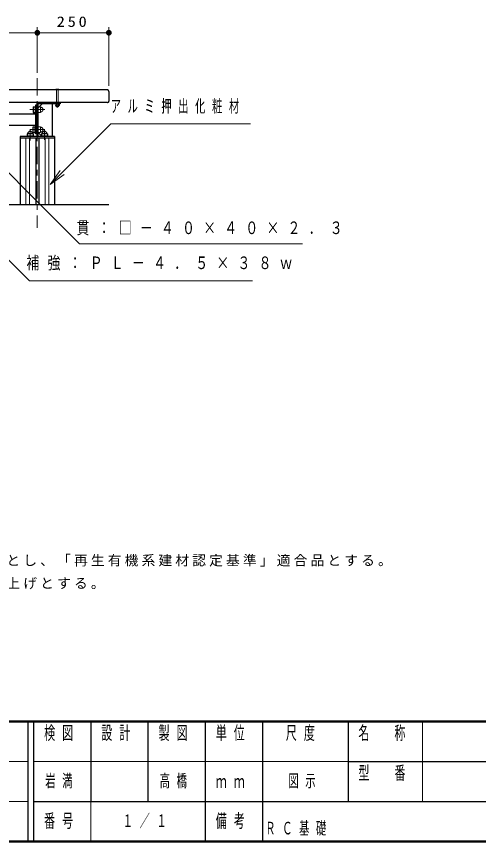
# Model space of a CAD drawing. Units: millimetres on the paper, scale 1:20. Extents: x -365 to 4, y -33 to 257.
# Drawn here: x -240.5 to -159.7, y 0 to 144.2 of the extents above; entities that cross this region are included whole.
import ezdxf

# ---------------------------------------------------------------- set-up
doc = ezdxf.new("R2010")
doc.units = ezdxf.units.MM
doc.linetypes.add('USER1', pattern=[4.5, 2.5, -2])
doc.linetypes.add('USER2', pattern=[6, 3, -1, 1, -1])
doc.layers.add('99', color=7, linetype='Continuous')
doc.layers.add('CLASS1', color=7, linetype='Continuous', lineweight=25)
doc.layers.add('NAKAMURA図枠', color=7, linetype='Continuous', lineweight=13)
doc.styles.add('ＭＳ ゴシック', font='')
doc.styles.get('ＭＳ ゴシック').set_extended_font_data('MS Gothic')

# ---------------------------------------------------------------- blocks, each defined once
blk = doc.blocks.new('filled_dot')
at = {"color": 0, "linetype": 'Continuous', "lineweight": -2, "const_width": 1.25}
blk.add_lwpolyline([(-0.625, 0, 1), (0.625, 0, 1)], format="xyb", close=True, dxfattribs=at)

msp = doc.modelspace()

# ---------------------------------------------------------------- linework, layer by layer
at = {"layer": 'CLASS1', "lineweight": 13}
for p, q in [((-301.836, 141.353), (-236.836, 141.353)), ((-236.836, 134.353), (-236.836, 142.353)), ((-236.836, 141.353), (-224.336, 141.353)), ((-224.336, 132.103), (-224.336, 142.353)), ((-238.836, 122.903), (-238.836, 111.353)), ((-238.221, 122.903), (-238.221, 111.353)), ((-235.451, 122.903), (-235.451, 111.353)), ((-234.836, 122.903), (-234.836, 111.353)), ((-234.617, 114.814), (-232.849, 117.289)), ((-234.617, 114.814), (-232.495, 116.935)), ((-232.142, 116.582), (-234.617, 114.814))]:
    msp.add_line(p, q, dxfattribs=at)
at = {"layer": 'CLASS1', "linetype": 'USER2', "lineweight": 13}
for p, q in [((-236.836, 133.403), (-236.836, 107.278)), ((-235.537, 127.928), (-238.119, 127.928)), ((-235.537, 124.428), (-238.119, 124.428)), ((-238.086, 124.479), (-238.086, 122.501)), ((-235.586, 124.479), (-235.586, 122.64))]:
    msp.add_line(p, q, dxfattribs=at)
at = {"layer": 'CLASS1'}
for p, q in [((-224.586, 131.353), (-269.336, 131.353)), ((-224.336, 131.103), (-224.336, 129.403)), ((-224.586, 129.153), (-269.336, 129.153)), ((-237.574, 128.428), (-237.224, 128.428)), ((-237.574, 128.428), (-237.574, 127.428)), ((-237.224, 128.453), (-237.174, 128.453)), ((-237.224, 128.453), (-237.224, 127.403)), ((-237.174, 128.678), (-237.174, 123.678)), ((-236.949, 128.678), (-237.174, 128.678)), ((-236.949, 128.928), (-236.949, 123.203)), ((-235.974, 128.928), (-236.724, 128.178)), ((-236.724, 128.928), (-236.724, 123.203)), ((-232.836, 128.928), (-236.724, 128.928)), ((-234.224, 128.928), (-234.224, 123.203)), ((-232.836, 129.153), (-232.836, 128.928)), ((-301.499, 127.178), (-237.174, 127.178)), ((-237.574, 127.428), (-237.224, 127.428)), ((-237.224, 127.403), (-237.174, 127.403)), ((-301.499, 125.178), (-237.174, 125.178)), ((-237.574, 123.928), (-237.574, 124.928)), ((-237.574, 124.928), (-237.224, 124.928)), ((-237.224, 123.903), (-237.224, 124.953)), ((-237.224, 124.953), (-237.174, 124.953)), ((-233.836, 123.203), (-239.836, 123.203)), ((-239.836, 123.203), (-239.836, 111.353)), ((-233.836, 122.903), (-239.836, 122.903)), ((-238.611, 123.703), (-238.611, 123.203)), ((-237.561, 123.703), (-238.611, 123.703)), ((-237.561, 123.303), (-238.611, 123.303)), ((-237.574, 123.928), (-237.224, 123.928)), ((-237.561, 123.703), (-237.561, 123.203)), ((-237.224, 123.903), (-237.174, 123.903)), ((-236.949, 123.678), (-237.174, 123.678)), ((-237.086, 122.903), (-237.086, 111.353)), ((-236.724, 123.953), (-235.974, 123.203)), ((-236.586, 122.903), (-236.586, 111.353)), ((-236.111, 123.703), (-236.111, 123.203)), ((-235.061, 123.703), (-236.111, 123.703)), ((-235.061, 123.303), (-236.111, 123.303)), ((-235.061, 123.703), (-235.061, 123.203)), ((-233.836, 123.203), (-233.836, 111.353)), ((-298.836, 111.353), (-224.336, 111.353))]:
    msp.add_line(p, q, dxfattribs=at)
at = {"layer": 'CLASS1', "color": 211}
for p, q in [((-233.586, 131.453), (-233.661, 131.403)), ((-233.011, 131.403), (-233.661, 131.403)), ((-233.661, 131.403), (-233.661, 131.353)), ((-233.011, 131.353), (-233.661, 131.353)), ((-233.086, 131.453), (-233.586, 131.453)), ((-233.011, 131.403), (-233.086, 131.453)), ((-233.011, 131.403), (-233.011, 131.353)), ((-233.031, 128.928), (-233.641, 128.928)), ((-233.641, 128.928), (-233.641, 128.853)), ((-233.031, 128.853), (-233.641, 128.853)), ((-233.625, 128.853), (-233.625, 128.628)), ((-233.581, 128.603), (-233.625, 128.628)), ((-233.581, 128.603), (-233.581, 128.553)), ((-233.581, 128.603), (-233.091, 128.603)), ((-233.131, 128.513), (-233.541, 128.513)), ((-233.486, 128.513), (-233.486, 128.466)), ((-233.486, 128.466), (-233.374, 128.353)), ((-233.486, 128.466), (-233.186, 128.466)), ((-233.48, 128.853), (-233.48, 128.628)), ((-233.386, 128.853), (-233.461, 128.928)), ((-233.299, 128.353), (-233.374, 128.353)), ((-233.286, 128.853), (-233.361, 128.928)), ((-233.186, 128.466), (-233.299, 128.353)), ((-233.192, 128.853), (-233.192, 128.628)), ((-233.186, 128.513), (-233.186, 128.466)), ((-233.091, 128.603), (-233.047, 128.628)), ((-233.091, 128.603), (-233.091, 128.553)), ((-233.047, 128.853), (-233.047, 128.628)), ((-233.031, 128.928), (-233.031, 128.853))]:
    msp.add_line(p, q, dxfattribs=at)
at = {"layer": 'CLASS1', "color": 211, "linetype": 'USER1', "lineweight": 13}
for p, q in [((-233.561, 131.353), (-233.486, 131.278)), ((-233.486, 131.278), (-233.486, 128.928)), ((-233.111, 131.353), (-233.186, 131.278)), ((-233.186, 131.278), (-233.186, 128.928))]:
    msp.add_line(p, q, dxfattribs=at)
at = {"layer": 'CLASS1', "linetype": 'USER1', "lineweight": 13}
for p, q in [((-236.674, 128.453), (-236.724, 128.453)), ((-236.674, 128.453), (-236.674, 127.403)), ((-236.274, 128.428), (-236.674, 128.428)), ((-236.274, 128.428), (-236.274, 127.428)), ((-236.674, 127.403), (-236.724, 127.403)), ((-236.274, 127.428), (-236.674, 127.428)), ((-236.674, 124.953), (-236.724, 124.953)), ((-236.674, 123.903), (-236.674, 124.953)), ((-236.274, 124.928), (-236.674, 124.928)), ((-236.274, 123.928), (-236.274, 124.928)), ((-236.674, 123.903), (-236.724, 123.903)), ((-236.274, 123.928), (-236.674, 123.928))]:
    msp.add_line(p, q, dxfattribs=at)
at = {"layer": 'CLASS1', "lineweight": 13}
for points in [[(-269.207, 128.928), (-238.223, 98.012), (-199.223, 98.012)], [(-251.068, 126.071), (-229.487, 104.491), (-190.487, 104.491)], [(-234.617, 114.814), (-224.01, 125.421), (-199.602, 125.421)]]:
    msp.add_lwpolyline(points, dxfattribs=at)
at = {"layer": 'CLASS1'}
for centre, radius, start, end in [((-224.586, 131.103), 0.25, 0, 89.99998), ((-236.724, 128.928), 0.225, 90, 180), ((-224.586, 129.403), 0.25, 270, 0.00001), ((-238.086, 123.703), 0.425, 360, 180), ((-235.586, 123.703), 0.425, 360, 180)]:
    msp.add_arc(centre, radius, start, end, dxfattribs=at)
at = {"layer": 'CLASS1', "linetype": 'USER1', "lineweight": 13}
for centre in [(-236.274, 127.928), (-236.274, 124.428)]:
    msp.add_arc(centre, 0.425, 270, 90, dxfattribs=at)
at = {"layer": 'CLASS1', "color": 211}
for centre, radius, start, end in [((-233.553, 128.747), 0.139, 238.7028, 301.29714), ((-233.541, 128.553), 0.04, 180, 270.00004), ((-233.336, 129.133), 0.525, 254.05406, 285.94591), ((-233.12, 128.747), 0.139, 238.70291, 301.29725), ((-233.131, 128.553), 0.04, 270.00005, 0.00004)]:
    msp.add_arc(centre, radius, start, end, dxfattribs=at)
at = {"layer": 'NAKAMURA図枠', "lineweight": 50}
for p, q in [((-365, 21), (0, 21)), ((-365, 0), (0, 0))]:
    msp.add_line(p, q, dxfattribs=at)
at = {"layer": 'NAKAMURA図枠', "color": 211, "lineweight": 25}
for p, q in [((-238.5, 21), (-238.5, 0)), ((-237.5, 21), (-237.5, 0)), ((-227.5, 21), (-227.5, 7)), ((-217.5, 21), (-217.5, 7)), ((-207.5, 21), (-207.5, 0)), ((-197.5, 21), (-197.5, 7)), ((-182.5, 21), (-182.5, 7)), ((-182.5, 14), (-70, 14)), ((-237.5, 7), (0, 7))]:
    msp.add_line(p, q, dxfattribs=at)
at = {"layer": 'NAKAMURA図枠'}
for p, q in [((-169.5, 21), (-169.5, 7)), ((-365, 14), (-238.5, 14)), ((-237.5, 14), (-182.5, 14)), ((-365, 7), (-238.5, 7)), ((-227.5, 7), (-227.5, 0))]:
    msp.add_line(p, q, dxfattribs=at)
at = {"layer": 'NAKAMURA図枠', "lineweight": 25}
msp.add_line((-197.5, 7), (-197.5, 0), dxfattribs=at)

# ---------------------------------------------------------------- block references
at = {"layer": 'CLASS1', "lineweight": 13, "xscale": 0.4, "yscale": 0.4, "rotation": 180}
for p in [(-236.836, 141.353), (-224.336, 141.353)]:
    msp.add_blockref('filled_dot', p, dxfattribs=at)

# ---------------------------------------------------------------- texts
at = {"layer": '99', "char_height": 2.199, "style": 'ＭＳ ゴシック'}
for s, insert, attachment_point in [('\\T1.64;\\W0.6;岩満', (-232.5, 10.5), 5), ('\\T1.64;\\W0.6;高橋', (-212.5, 10.5), 5), ('\\T1.64;\\W0.6;図示', (-190, 10.5), 5), ('\\T1.64;\\W0.6;１／１', (-217.5, 3.5), 5), ('\\T1.64;\\W0.6;ＲＣ基礎', (-197, 1), 7)]:
    msp.add_mtext(s, dxfattribs=dict(at, insert=insert, attachment_point=attachment_point))
at = {"layer": 'CLASS1', "style": 'ＭＳ ゴシック'}
for s, insert, char_height, attachment_point in [('\\T1.33;\\W1.15;250', (-230.586, 142.353), 1.833, 8), ('\\T1.64;\\W0.6;アルミ押出化粧材', (-224.019, 128.421), 2.199, 4), ('\\T1.64;\\W0.75;貫：□－４０×４０×２．３', (-229.987, 107.141), 2.199, 4), ('\\T1.64;\\W0.75;補強：ＰＬ－４．５×３８ｗ', (-238.744, 101.012), 2.199, 4), ('\\T1.23;合成木材は、木粉入り再生プラスチック（ポリプロピレン系、色：サンディーブラウン）とし、「再生有機系建材認定基準」適合品とする。', (-360.354, 48.03), 1.76, 7), ('\\T1.23;座フレームは、電気亜鉛メッキ処理の上、ポリエステル樹脂粉体塗装（ダークグレー）仕上げとする。', (-360.354, 44.03), 1.76, 7)]:
    msp.add_mtext(s, dxfattribs=dict(at, insert=insert, char_height=char_height, attachment_point=attachment_point))
at = {"layer": 'NAKAMURA図枠', "color": 4, "char_height": 2.346, "style": 'ＭＳ ゴシック'}
for s, insert, attachment_point in [('\\T1.64;\\W0.6;検図', (-232.5, 20.167), 2), ('\\T1.64;\\W0.6;設計', (-222.5, 20.167), 2), ('\\T1.64;\\W0.6;製図', (-212.5, 20.167), 2), ('\\T1.64;\\W0.6;単位', (-202.5, 20.167), 2), ('\\T1.64;\\W0.6;尺度', (-190.25, 20.167), 2), ('\\T1.64;\\W0.6;名\u3000称', (-176, 20.167), 2), ('\\T1.64;\\W0.6;型\u3000番', (-176, 13.167), 2), ('\\T1.64;\\W0.6;ｍｍ', (-202.5, 10.5), 5), ('\\T1.64;\\W0.6;番号', (-232.5, 3.5), 5), ('\\T1.64;\\W0.6;備考', (-202.5, 3.5), 5)]:
    msp.add_mtext(s, dxfattribs=dict(at, insert=insert, attachment_point=attachment_point))

doc.saveas('drawing.dxf')
